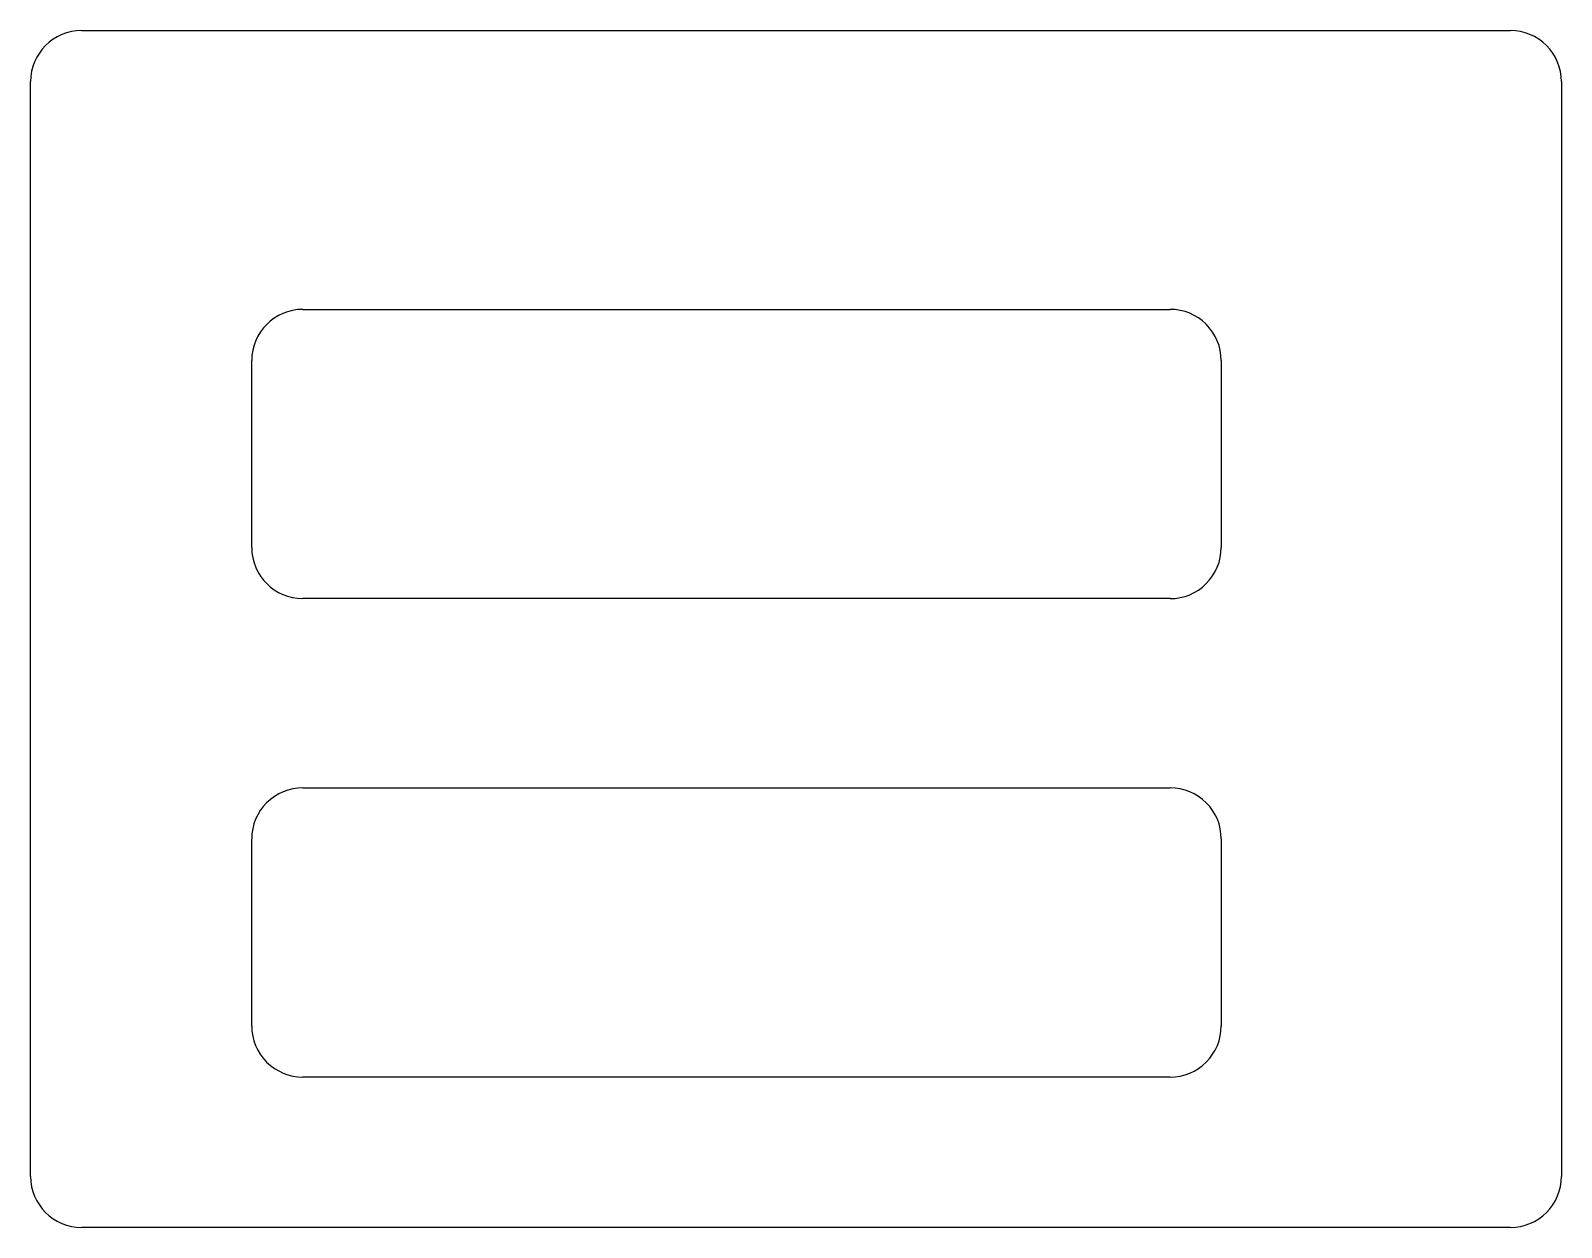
# Model space of a CAD drawing. Header units: millimetres. Extents: x 0 to 90, y 5.1 to 75.5.
import ezdxf

# ---------------------------------------------------------------- set-up
doc = ezdxf.new("R2010")
doc.units = ezdxf.units.MM

msp = doc.modelspace()

# ---------------------------------------------------------------- linework, layer by layer
at = {"color": 7, "linetype": 'Continuous', "lineweight": 25}
for p, q in [((3.006, 75.523), (87.006, 75.523)), ((0.006, 8.123), (0.006, 72.523)), ((90.006, 72.523), (90.006, 8.123)), ((16.006, 59.123), (67.006, 59.123)), ((13.006, 45.112), (13.006, 56.123)), ((70.006, 56.123), (70.006, 45.112)), ((67.006, 42.112), (16.006, 42.112)), ((16.006, 30.98), (67.006, 30.98)), ((13.006, 16.97), (13.006, 27.98)), ((70.006, 27.98), (70.006, 16.97)), ((67.006, 13.97), (16.006, 13.97)), ((87.006, 5.123), (3.006, 5.123))]:
    msp.add_line(p, q, dxfattribs=at)
for centre, radius, start, end in [((3.007, 72.522), 3.001, 90.02089, 179.97911), ((87.008, 72.525), 2.998, 359.95569, 90.04431), ((16.007, 56.122), 3.001, 90.02089, 179.97911), ((67.007, 56.124), 2.999, 359.98828, 90.01172), ((16.007, 45.113), 3.001, 180.02089, 269.97911), ((67.007, 45.111), 2.999, 269.98828, 0.01172), ((16.005, 27.981), 2.999, 89.98828, 180.01172), ((67.008, 27.982), 2.998, 359.95569, 90.04431), ((16.005, 16.969), 2.999, 179.98828, 270.01172), ((67.008, 16.968), 2.998, 269.95569, 0.04431), ((3.007, 8.124), 3.001, 180.02089, 269.97911), ((87.008, 8.121), 2.998, 269.95569, 0.04431)]:
    msp.add_arc(centre, radius, start, end, dxfattribs=at)

doc.saveas('drawing.dxf')
